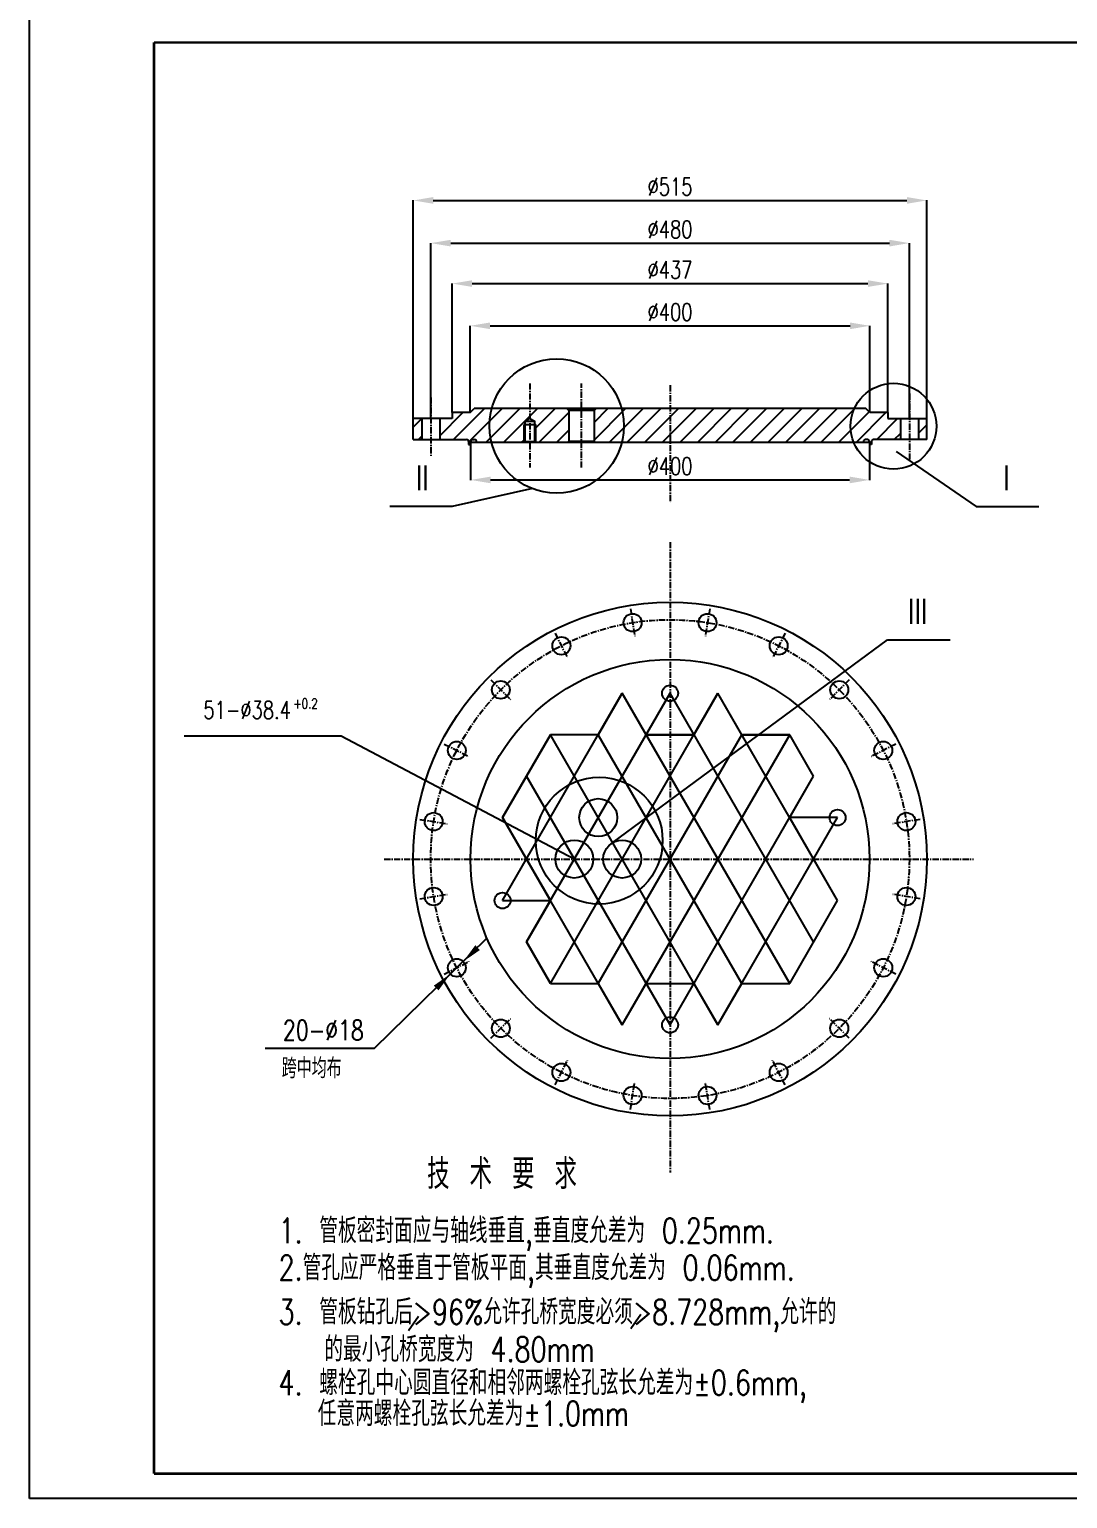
# Model space of a CAD drawing. Extents: x -11639 to -9817, y 3347 to 4292.
# Drawn here: x -10657.8 to -10449.5, y 3512.7 to 3807.3 of the extents above; entities that cross this region are included whole.
import ezdxf
from ezdxf.enums import TextEntityAlignment as Align

# ---------------------------------------------------------------- set-up
doc = ezdxf.new("R2010")
doc.units = 0
doc.header["$LTSCALE"] = 10
doc.header["$MEASUREMENT"] = 0
doc.linetypes.add('CENTER', pattern=[2, 1.25, -0.25, 0.25, -0.25])
doc.layers.get('0').update_dxf_attribs({"linetype": 'CONTINUOUS'})
doc.layers.get('DEFPOINTS').update_dxf_attribs({"linetype": 'CONTINUOUS'})
for name, color, linetype in [('1', 2, 'CONTINUOUS'), ('2', 1, 'CONTINUOUS'), ('CENTER', 2, 'CENTER'), ('DIM', 4, 'CONTINUOUS'), ('LK', 240, 'CONTINUOUS')]:
    doc.layers.add(name, color=color, linetype=linetype)
doc.styles.add('HZ', font='txt', dxfattribs={"width": 0.75, "bigfont": 'hztxt'})
doc.styles.get("Standard").update_dxf_attribs({"font": 'simplex', "width": 0.75, "bigfont": 'hztxt'})
doc.dimstyles.get("Standard").update_dxf_attribs({"dimtxt": 0.18, "dimasz": 0.18, "dimexe": 0.18, "dimexo": 0.0625, "dimgap": 0.09, "dimtad": 0, "dimtih": 1, "dimtoh": 1, "dimdec": 4, "dimzin": 0, "dimtxsty": 'STANDARD', "dimcen": 0.09, "dimazin": 3, "dimtfac": 1, "dimtdec": 4, "dimtofl": 0, "dimtmove": 0, "dimatfit": 3, "dimtolj": 1, "dimtzin": 0})

# ---------------------------------------------------------------- blocks, each defined once
blk = doc.blocks.new('*D81')
at = {"color": 0, "linetype": 'BYBLOCK'}
for p, q in [((-14608.1, 6896.6), (-14608.1, 7334.3)), ((-14568.1, 7334.1), (-13618.1, 7334.1)), ((-13578.1, 6896.6), (-13578.1, 7334.3))]:
    blk.add_line(p, q, dxfattribs=at)
for points in [[(-14568.1, 7340.8), (-14568.1, 7327.4), (-14608.1, 7334.1)], [(-13618.1, 7340.8), (-13618.1, 7327.4), (-13578.1, 7334.1)]]:
    blk.add_solid(points, dxfattribs=at)
at = {"layer": 'DEFPOINTS', "color": 0, "linetype": 'BYBLOCK'}
for p in [(-13578.1, 7334.1), (-14608.1, 6896.5), (-13578.1, 6896.5)]:
    blk.add_point(p, dxfattribs=at)
at = {"color": 0, "linetype": 'BYBLOCK', "insert": (-14093.1, 7361.6), "char_height": 35, "attachment_point": 5}
blk.add_mtext('\\A1;∅515', dxfattribs=at)
blk = doc.blocks.new('*D82')
at = {"color": 0, "linetype": 'BYBLOCK'}
for p, q in [((-14530.1, 6908.6), (-14530.1, 7167.5)), ((-14490.1, 7167.3), (-13696.1, 7167.3)), ((-13656.1, 6908.6), (-13656.1, 7167.5))]:
    blk.add_line(p, q, dxfattribs=at)
for points in [[(-14490.1, 7174), (-14490.1, 7160.7), (-14530.1, 7167.3)], [(-13696.1, 7174), (-13696.1, 7160.7), (-13656.1, 7167.3)]]:
    blk.add_solid(points, dxfattribs=at)
at = {"layer": 'DEFPOINTS', "color": 0, "linetype": 'BYBLOCK'}
for p in [(-13656.1, 7167.3), (-14530.1, 6908.5), (-13656.1, 6908.5)]:
    blk.add_point(p, dxfattribs=at)
at = {"color": 0, "linetype": 'BYBLOCK', "insert": (-14093.1, 7194.8), "char_height": 35, "attachment_point": 5}
blk.add_mtext('\\A1;∅437', dxfattribs=at)
blk = doc.blocks.new('*D83')
at = {"color": 0, "linetype": 'BYBLOCK'}
for p, q in [((-14494.1, 6908.6), (-14494.1, 7082.8)), ((-14454.1, 7082.7), (-13732.1, 7082.7)), ((-13692.1, 6908.6), (-13692.1, 7082.8))]:
    blk.add_line(p, q, dxfattribs=at)
for points in [[(-14454.1, 7089.3), (-14454.1, 7076), (-14494.1, 7082.7)], [(-13732.1, 7089.3), (-13732.1, 7076), (-13692.1, 7082.7)]]:
    blk.add_solid(points, dxfattribs=at)
at = {"layer": 'DEFPOINTS', "color": 0, "linetype": 'BYBLOCK'}
for p in [(-13692.1, 7082.7), (-14494.1, 6908.5), (-13692.1, 6908.5)]:
    blk.add_point(p, dxfattribs=at)
at = {"color": 0, "linetype": 'BYBLOCK', "insert": (-14093.1, 7110.2), "char_height": 35, "attachment_point": 5}
blk.add_mtext('\\A1;∅400', dxfattribs=at)
blk = doc.blocks.new('*D98')
at = {"color": 0, "linetype": 'BYBLOCK'}
for p, q in [((-14573.1, 6896.6), (-14573.1, 7248.6)), ((-14533.1, 7248.5), (-13653.1, 7248.5)), ((-13613.1, 6896.6), (-13613.1, 7248.6))]:
    blk.add_line(p, q, dxfattribs=at)
for points in [[(-14533.1, 7255.1), (-14533.1, 7241.8), (-14573.1, 7248.5)], [(-13653.1, 7255.1), (-13653.1, 7241.8), (-13613.1, 7248.5)]]:
    blk.add_solid(points, dxfattribs=at)
at = {"layer": 'DEFPOINTS', "color": 0, "linetype": 'BYBLOCK'}
for p in [(-13613.1, 7248.5), (-14573.1, 6896.5), (-13613.1, 6896.5)]:
    blk.add_point(p, dxfattribs=at)
at = {"color": 0, "linetype": 'BYBLOCK', "insert": (-14093.1, 7276), "char_height": 35, "attachment_point": 5}
blk.add_mtext('\\A1;∅480', dxfattribs=at)
blk = doc.blocks.new('*D106')
at = {"color": 0, "linetype": 'BYBLOCK'}
for p, q in [((-14493.1, 6844.5), (-14493.1, 6773.4)), ((-13693.1, 6844.5), (-13693.1, 6773.4)), ((-14453.1, 6773.6), (-13733.1, 6773.6))]:
    blk.add_line(p, q, dxfattribs=at)
for points in [[(-14453.1, 6780.3), (-14453.1, 6766.9), (-14493.1, 6773.6)], [(-13733.1, 6780.3), (-13733.1, 6766.9), (-13693.1, 6773.6)]]:
    blk.add_solid(points, dxfattribs=at)
at = {"layer": 'DEFPOINTS', "color": 0, "linetype": 'BYBLOCK'}
for p in [(-14493.1, 6844.5), (-13693.1, 6844.5), (-13693.1, 6773.6)]:
    blk.add_point(p, dxfattribs=at)
at = {"color": 0, "linetype": 'BYBLOCK', "insert": (-14093.1, 6801.1), "char_height": 35, "attachment_point": 5}
blk.add_mtext('\\A1;∅400', dxfattribs=at)
blk = doc.blocks.new('20-216-2')
h = blk.add_hatch()
h.set_pattern_fill('ANSI31', color=256, scale=200, style=0)
h.paths.add_polyline_path([(-19017.06563, 3938.31704), (-19034.06563, 3938.31704), (-19034.06563, 3896.31704), (-19017.06563, 3896.31704)])
h.paths.add_polyline_path([(-18881.19768, 3923.65861, -0.0651326188), (-18876.66365, 3958.31704), (-18912.06563, 3958.31704), (-18920.06563, 3950.31704), (-18956.06563, 3950.31704), (-18956.06563, 3938.31704), (-18981.06563, 3938.31704), (-18981.06563, 3896.31704), (-18927.06563, 3896.31704, -0.4142135624), (-18923.06563, 3892.31704), (-18923.06563, 3886.31704), (-18919.06563, 3886.31704), (-18919.06563, 3892.31704, -0.4142135624), (-18915.06563, 3896.31704), (-18911.06563, 3896.31704, -0.4142135624), (-18907.06563, 3892.31704), (-18907.06563, 3890.31704), (-18877.00709, 3890.31704, -0.062597094)])
h.paths.add_polyline_path([(-18811.96399, 3926.31704), (-18809.96399, 3926.31704), (-18809.96399, 3933.12909), (-18799.96399, 3938.90259), (-18799.96399, 3958.31704), (-18876.66365, 3958.31704, 0.0651326188), (-18881.19768, 3923.65861, 0.062597094), (-18877.00709, 3890.31704), (-18811.96399, 3890.31704)])
h.paths.add_polyline_path([(-18722.04542, 3954.31704), (-18726.04542, 3958.31704), (-18799.96399, 3958.31704), (-18799.96399, 3938.90259), (-18789.96399, 3933.12909), (-18789.96399, 3926.31704), (-18787.96399, 3926.31704), (-18787.96399, 3890.31704), (-18723.20012, 3890.31704), (-18722.04542, 3892.31704)])
h.paths.add_polyline_path([(-18611.73184, 3923.65861, 0.0651326188), (-18616.26587, 3958.31704), (-18667.24542, 3958.31704), (-18671.24542, 3954.31704), (-18671.24542, 3892.31704), (-18670.09071, 3890.31704), (-18615.92243, 3890.31704, 0.062597094)])
h.paths.add_polyline_path([(-18519.06563, 3958.31704), (-18616.26587, 3958.31704, -0.0651326188), (-18611.73184, 3923.65861, -0.062597094), (-18615.92243, 3890.31704), (-18519.06563, 3890.31704)])
h.paths.add_polyline_path([(-18157.03132, 3923.08959, -0.1058347504), (-18149.49028, 3958.31704), (-18519.06563, 3958.31704), (-18519.06563, 3890.31704), (-18150.5463, 3890.31704, -0.0979898263)])
h.paths.add_polyline_path([(-18057.06563, 3938.31704), (-18082.06563, 3938.31704), (-18082.06563, 3950.31704), (-18118.06563, 3950.31704), (-18126.06563, 3958.31704), (-18149.49028, 3958.31704, 0.1058347504), (-18157.03132, 3923.08959, 0.0979898263), (-18150.5463, 3890.31704), (-18131.06563, 3890.31704), (-18131.06563, 3892.31704, -0.4142135624), (-18127.06563, 3896.31704), (-18123.06563, 3896.31704, -0.4142135624), (-18119.06563, 3892.31704), (-18119.06563, 3886.31704), (-18115.06563, 3886.31704), (-18115.06563, 3892.31704, -0.4142135624), (-18111.06563, 3896.31704), (-18057.06563, 3896.31704)])
h.paths.add_polyline_path([(-18004.06563, 3938.31704), (-18021.06563, 3938.31704), (-18021.06563, 3896.31704), (-18004.06563, 3896.31704)])
for p, q in [((-18811.96399, 3890.31704), (-18811.96399, 3926.31704)), ((-18787.96399, 3890.31704), (-18787.96399, 3926.31704)), ((-18065.70072, 3872.38942), (-17904.87883, 3762.26681)), ((-18794.97829, 3797.96296), (-18955.80019, 3762.26681)), ((-18955.80019, 3762.26681), (-19081.14155, 3762.26681)), ((-17904.87883, 3762.26681), (-17779.53746, 3762.26681)), ((-18634.06563, 3088.00194), (-18082.73186, 3494.45926)), ((-18082.73186, 3494.45926), (-17957.3905, 3494.45926)), ((-19043.67477, 2109.86563), (-19023.69085, 2138.39488)), ((-18597.61699, 2113.99377), (-18577.63307, 2142.52302))]:
    blk.add_line(p, q)
at = {"color": 1, "const_width": 5}
blk.add_lwpolyline([(-19554.04823, 4692.6203), (-15644.04823, 4692.6203)], dxfattribs=at)
for centre, radius in [((-18746.46476, 3923.65861), 134.73292), ((-18070.97953, 3923.08959), 86.05179), ((-18661.18845, 3092.05276), 127.25386)]:
    blk.add_circle(centre, radius)
at = {"layer": '1'}
for p, q in [((-19804.04823, 1772.6203), (-19804.04823, 7712.6203)), ((-18855.06563, 2971.95453), (-18615.06563, 3387.64673)), ((-18807.06563, 2888.81609), (-18519.06563, 3387.64673)), ((-18759.06563, 2805.67765), (-18423.06563, 3387.64673)), ((-18279.06563, 2805.67765), (-18615.06563, 3387.64673)), ((-18231.06563, 2888.81609), (-18519.06563, 3387.64673)), ((-18183.06563, 2971.95453), (-18423.06563, 3387.64673)), ((-18423.06563, 2722.53922), (-18759.06563, 3304.50829)), ((-18663.06563, 2805.67765), (-18375.06563, 3304.50829)), ((-18375.06563, 2805.67765), (-18663.06563, 3304.50829)), ((-18615.06563, 2722.53922), (-18279.06563, 3304.50829)), ((-18519.06563, 2722.53922), (-18807.06563, 3221.36985)), ((-18519.06563, 2722.53922), (-18231.06563, 3221.36985)), ((-18615.06563, 2722.53922), (-18855.06563, 3138.23141)), ((-18423.06563, 2722.53922), (-18183.06563, 3138.23141)), ((-18183.06563, 3138.23141), (-18279.06563, 3138.23141)), ((-18855.06563, 2971.95453), (-18759.06563, 2971.95453)), ((-11394.04823, 1772.6203), (-19804.04823, 1772.6203))]:
    blk.add_line(p, q, dxfattribs=at)
at = {"layer": '2', "const_width": 5}
for points in [[(-19554.04823, 1822.6203), (-19554.04823, 4692.6203)], [(-15644.04823, 1822.6203), (-19554.04823, 1822.6203)]]:
    blk.add_lwpolyline(points, dxfattribs=at)
at = {"layer": 'CENTER'}
for p, q in [((-18799.96399, 4008.91579), (-18799.96399, 3839.99731)), ((-18696.64542, 3839.99731), (-18696.64542, 4008.91579)), ((-18999.06563, 3980.8818), (-18999.06563, 3862.99216)), ((-18519.06563, 4005.24661), (-18519.06563, 3769.97523)), ((-18039.06563, 3988.57024), (-18039.06563, 3852.74087)), ((-18519.06563, 3690.876), (-18519.06563, 2426.8928)), ((-18598.57111, 3557.07087), (-18589.88184, 3502.20898)), ((-18439.56014, 3557.07087), (-18448.24941, 3502.20898)), ((-18749.79954, 3507.93378), (-18724.5823, 3458.44215)), ((-18288.33171, 3507.93378), (-18313.54895, 3458.44215)), ((-18878.44212, 3414.46947), (-18839.16535, 3375.19269)), ((-18159.68913, 3414.46947), (-18198.9659, 3375.19269)), ((-18971.90643, 3285.82689), (-18922.41481, 3260.60964)), ((-18066.22482, 3285.82689), (-18115.71645, 3260.60964)), ((-19021.04352, 3134.59846), (-18966.18164, 3125.90919)), ((-18017.08773, 3134.59846), (-18071.94962, 3125.90919)), ((-19092.57124, 3055.09297), (-17910.40366, 3055.09297)), ((-19021.04352, 2975.58748), (-18966.18164, 2984.27675)), ((-18017.08773, 2975.58748), (-18071.94962, 2984.27675)), ((-18971.90643, 2824.35906), (-18922.41481, 2849.5763)), ((-18066.22482, 2824.35906), (-18115.71645, 2849.5763)), ((-18878.44212, 2695.71647), (-18839.16535, 2734.99325)), ((-18159.68913, 2695.71647), (-18198.9659, 2734.99325)), ((-18749.79954, 2602.25217), (-18724.5823, 2651.74379)), ((-18288.33171, 2602.25217), (-18313.54895, 2651.74379)), ((-18598.57111, 2553.11507), (-18589.88184, 2607.97696)), ((-18439.56014, 2553.11507), (-18448.24941, 2607.97696))]:
    blk.add_line(p, q, dxfattribs=at)
blk.add_circle((-18519.06563, 3055.09297), 480, dxfattribs=at)
at = {"layer": 'DIM'}
for p, q in [((-19178.87417, 3301.55335), (-19493.57547, 3301.55335)), ((-18711.06563, 3055.09297), (-19178.87417, 3301.55335)), ((-19111.57403, 2675.59473), (-18886.26866, 2896.46785)), ((-19331.05565, 2675.59473), (-19111.57403, 2675.59473))]:
    blk.add_line(p, q, dxfattribs=at)
for points in [[(-18909.66683, 2882.27049), (-18900.40286, 2872.68109), (-18933.80306, 2849.68389)], [(-18992.8333, 2801.33539), (-18983.49933, 2791.81411), (-18959.60248, 2824.57667)]]:
    blk.add_solid(points, dxfattribs=at)
at = {"layer": 'LK'}
for p, q in [((-18920.06563, 3950.31704), (-18956.06563, 3950.31704)), ((-18956.06563, 3950.31704), (-18956.06563, 3938.31704)), ((-18920.06563, 3950.31704), (-18912.06563, 3958.31704)), ((-18126.06563, 3958.31704), (-18912.06563, 3958.31704)), ((-18722.04542, 3954.31704), (-18726.04542, 3958.31704)), ((-18722.04542, 3954.31704), (-18722.04542, 3892.31704)), ((-18671.24542, 3954.31704), (-18722.04542, 3954.31704)), ((-18671.24542, 3954.31704), (-18667.24542, 3958.31704)), ((-18671.24542, 3954.31704), (-18671.24542, 3892.31704)), ((-18118.06563, 3950.31704), (-18126.06563, 3958.31704)), ((-18082.06563, 3950.31704), (-18118.06563, 3950.31704)), ((-18082.06563, 3950.31704), (-18082.06563, 3938.31704)), ((-18956.06563, 3938.31704), (-19034.06563, 3938.31704)), ((-19034.06563, 3896.31704), (-19034.06563, 3938.31704)), ((-19017.06563, 3938.31704), (-19017.06563, 3896.31704)), ((-18981.06563, 3938.31704), (-18981.06563, 3896.31704)), ((-18811.96399, 3926.31704), (-18787.96399, 3926.31704)), ((-18799.96399, 3938.90259), (-18809.96399, 3933.12909)), ((-18809.96399, 3933.12909), (-18789.96399, 3933.12909)), ((-18809.96399, 3892.31704), (-18809.96399, 3933.12909)), ((-18799.96399, 3938.90259), (-18789.96399, 3933.12909)), ((-18789.96399, 3892.31704), (-18789.96399, 3933.12909)), ((-18082.06563, 3938.31704), (-18004.06563, 3938.31704)), ((-18057.06563, 3938.31704), (-18057.06563, 3896.31704)), ((-18021.06563, 3938.31704), (-18021.06563, 3896.31704)), ((-18004.06563, 3896.31704), (-18004.06563, 3938.31704)), ((-19034.06563, 3896.31704), (-18927.06563, 3896.31704)), ((-18951.06563, 3896.31704), (-18951.06563, 3896.31704)), ((-18923.06563, 3892.31704), (-18923.06563, 3886.31704)), ((-18919.06563, 3892.31704), (-18919.06563, 3886.31704)), ((-18119.06563, 3890.31704), (-18919.06563, 3890.31704)), ((-18915.06563, 3896.31704), (-18911.06563, 3896.31704)), ((-18907.06563, 3892.31704), (-18907.06563, 3890.31704)), ((-18809.96399, 3892.31704), (-18811.96399, 3890.31704)), ((-18809.96399, 3892.31704), (-18789.96399, 3892.31704)), ((-18789.96399, 3892.31704), (-18787.96399, 3890.31704)), ((-18722.04542, 3892.31704), (-18723.20012, 3890.31704)), ((-18671.24542, 3892.31704), (-18722.04542, 3892.31704)), ((-18671.24542, 3892.31704), (-18670.09071, 3890.31704)), ((-18131.06563, 3892.31704), (-18131.06563, 3890.31704)), ((-18123.06563, 3896.31704), (-18127.06563, 3896.31704)), ((-18119.06563, 3892.31704), (-18119.06563, 3886.31704)), ((-18115.06563, 3892.31704), (-18115.06563, 3886.31704)), ((-18004.06563, 3896.31704), (-18111.06563, 3896.31704)), ((-18087.06563, 3896.31704), (-18087.06563, 3896.31704)), ((-18923.06563, 3886.31704), (-18919.06563, 3886.31704)), ((-18115.06563, 3886.31704), (-18119.06563, 3886.31704)), ((-18615.06563, 3387.64673), (-18663.06563, 3304.50829)), ((-18567.06563, 3304.50829), (-18615.06563, 3387.64673)), ((-18423.06563, 3387.64673), (-18471.06563, 3304.50829)), ((-18375.06563, 3304.50829), (-18423.06563, 3387.64673)), ((-18855.06563, 3138.23141), (-18759.06563, 3304.50829)), ((-18759.06563, 3304.50829), (-18855.06563, 3138.23141)), ((-18663.06563, 3304.50829), (-18759.06563, 3304.50829)), ((-18663.06563, 3304.50829), (-18759.06563, 3304.50829)), ((-18567.06563, 3304.50829), (-18471.06563, 3304.50829)), ((-18471.06563, 3304.50829), (-18567.06563, 3304.50829)), ((-18375.06563, 3304.50829), (-18279.06563, 3304.50829)), ((-18279.06563, 3304.50829), (-18375.06563, 3304.50829)), ((-18231.06563, 3221.36985), (-18279.06563, 3304.50829)), ((-18231.06563, 3221.36985), (-18279.06563, 3304.50829)), ((-18279.06563, 3138.23141), (-18231.06563, 3221.36985)), ((-18855.06563, 3138.23141), (-18807.06563, 3055.09297)), ((-18183.06563, 2971.95453), (-18279.06563, 3138.23141)), ((-18807.06563, 3055.09297), (-18759.06563, 2971.95453)), ((-18759.06563, 2971.95453), (-18807.06563, 2888.81609)), ((-18279.06563, 2805.67765), (-18183.06563, 2971.95453)), ((-18279.06563, 2805.67765), (-18183.06563, 2971.95453)), ((-18759.06563, 2805.67765), (-18807.06563, 2888.81609)), ((-18807.06563, 2888.81609), (-18759.06563, 2805.67765)), ((-18759.06563, 2805.67765), (-18663.06563, 2805.67765)), ((-18759.06563, 2805.67765), (-18663.06563, 2805.67765)), ((-18663.06563, 2805.67765), (-18615.06563, 2722.53922)), ((-18615.06563, 2722.53922), (-18567.06563, 2805.67765)), ((-18567.06563, 2805.67765), (-18471.06563, 2805.67765)), ((-18567.06563, 2805.67765), (-18471.06563, 2805.67765)), ((-18471.06563, 2805.67765), (-18423.06563, 2722.53922)), ((-18423.06563, 2722.53922), (-18375.06563, 2805.67765)), ((-18375.06563, 2805.67765), (-18279.06563, 2805.67765)), ((-18375.06563, 2805.67765), (-18279.06563, 2805.67765))]:
    blk.add_line(p, q, dxfattribs=at)
for centre, radius in [((-18519.06563, 3055.09297), 515), ((-18594.15417, 3529.18337), 18), ((-18443.97708, 3529.18337), 18), ((-18736.98107, 3482.7761), 18), ((-18301.15019, 3482.7761), 18), ((-18519.06563, 3055.09297), 400), ((-18858.47688, 3394.50423), 18), ((-18519.06563, 3387.64673), 16), ((-18179.65437, 3394.50423), 18), ((-18946.74876, 3273.00841), 18), ((-18091.38249, 3273.00841), 18), ((-18663.06563, 3138.23141), 38), ((-18183.06563, 3138.23141), 16), ((-18993.15603, 3130.18151), 18), ((-18044.97522, 3130.18151), 18), ((-18711.06563, 3055.09297), 38), ((-18615.06563, 3055.09297), 38), ((-18993.15603, 2980.00443), 18), ((-18855.06563, 2971.95453), 16), ((-18044.97522, 2980.00443), 18), ((-18946.74876, 2837.17753), 18), ((-18091.38249, 2837.17753), 18), ((-18858.47688, 2715.68172), 18), ((-18519.06563, 2722.53922), 16), ((-18179.65437, 2715.68172), 18), ((-18736.98107, 2627.40984), 18), ((-18301.15019, 2627.40984), 18), ((-18594.15417, 2581.00257), 18), ((-18443.97708, 2581.00257), 18)]:
    blk.add_circle(centre, radius, dxfattribs=at)
for centre, start, end in [((-18927.06563, 3892.31704), 0, 90), ((-18915.06563, 3892.31704), 90, 180), ((-18911.06563, 3892.31704), 0, 90), ((-18127.06563, 3892.31704), 90, 180), ((-18123.06563, 3892.31704), 0, 90), ((-18111.06563, 3892.31704), 90, 180)]:
    blk.add_arc(centre, 4, start, end, dxfattribs=at)
at = {"color": 0, "linetype": 'BYBLOCK', "style": 'HZ', "width": 0.75}
blk.add_text('技 术 要 求', height=60, dxfattribs=at).set_placement((-18856.10567, 2426.65541), align=Align.MIDDLE)
for s, p in [('1. 管板密封面应与轴线垂直,垂直度允差为 0.25mm.', (-19304.23753, 2285.03985)), ('2.管孔应严格垂直于管板平面,其垂直度允差为 0.06mm.', (-19304.23753, 2210.61036)), ('3. 管板钻孔后>96%允许孔桥宽度必须>8.728mm,允许的', (-19304.23753, 2121.91965)), ('的最小孔桥宽度为 4.80mm', (-19212.56292, 2046.96099)), ('4. 螺栓孔中心圆直径和相邻两螺栓孔弦长允差为%%p0.6mm,', (-19304.23753, 1980.15426)), ('任意两螺栓孔弦长允差为%%p1.0mm', (-19225.74672, 1918.26655))]:
    blk.add_text(s, height=50, dxfattribs=at).set_placement(p)
at = {"layer": '1', "style": 'HZ', "width": 0.75}
for s, p in [('II', (-19016.12831, 3794.60742)), ('I', (-17844.5507, 3794.60742)), ('III', (-18022.40373, 3526.79987))]:
    blk.add_text(s, height=50, dxfattribs=at).set_placement(p, align=Align.CENTER)
at = {"layer": 'DIM', "style": 'HZ', "width": 0.75}
for s, height, p in [('51-%%c38.4', 35, (-19279.56348, 3336.55335)), ('+0.2', 20, (-19225.7429, 3356.99136))]:
    blk.add_text(s, height=height, dxfattribs=at).set_placement(p, align=Align.RIGHT)
for s, p in [('20-%%C18', (-19295.38168, 2691.96393)), ('跨中均布', (-19297.84427, 2615.71265))]:
    blk.add_text(s, height=40, dxfattribs=at).set_placement(p)
at = {"layer": 'DIM'}
for base, p1, p2, text, picture, middle in [((-18004.06563, 4375.85986), (-19034.06563, 3938.31704), (-18004.06563, 3938.31704), '%%c515', '*D81', (-18519.06563, 4403.35986)), ((-18039.06563, 4290.2387), (-18999.06563, 3938.31704), (-18039.06563, 3938.31704), '%%C480', '*D98', (-18519.06563, 4317.7387)), ((-18082.06563, 4209.09495), (-18956.06563, 3950.31704), (-18082.06563, 3950.31704), '%%c437', '*D82', (-18519.06563, 4236.59495)), ((-18118.06563, 4124.43802), (-18920.06563, 3950.31704), (-18118.06563, 3950.31704), '%%c400', '*D83', (-18519.06563, 4151.93802)), ((-18119.06563, 3815.37779), (-18919.06563, 3886.31704), (-18119.06563, 3886.31704), '%%C400', '*D106', (-18519.06563, 3842.87779))]:
    dim = blk.add_linear_dim(base=base, p1=p1, p2=p2, text=text, dimstyle='STANDARD', override={"dimgap": 10, "dimcen": -0.09}, dxfattribs=at)
    dim.commit()
    dim.dimension.update_dxf_attribs({"geometry": picture, "text_midpoint": middle, "insert": (-4425.92722, -2958.22736)})

msp = doc.modelspace()

# ---------------------------------------------------------------- block references
at = {"layer": '1', "xscale": 0.1, "yscale": 0.1, "zscale": 0.1}
msp.add_blockref('20-216-2', (-8677.35231, 3335.39854), dxfattribs=at)

doc.saveas('drawing.dxf')
